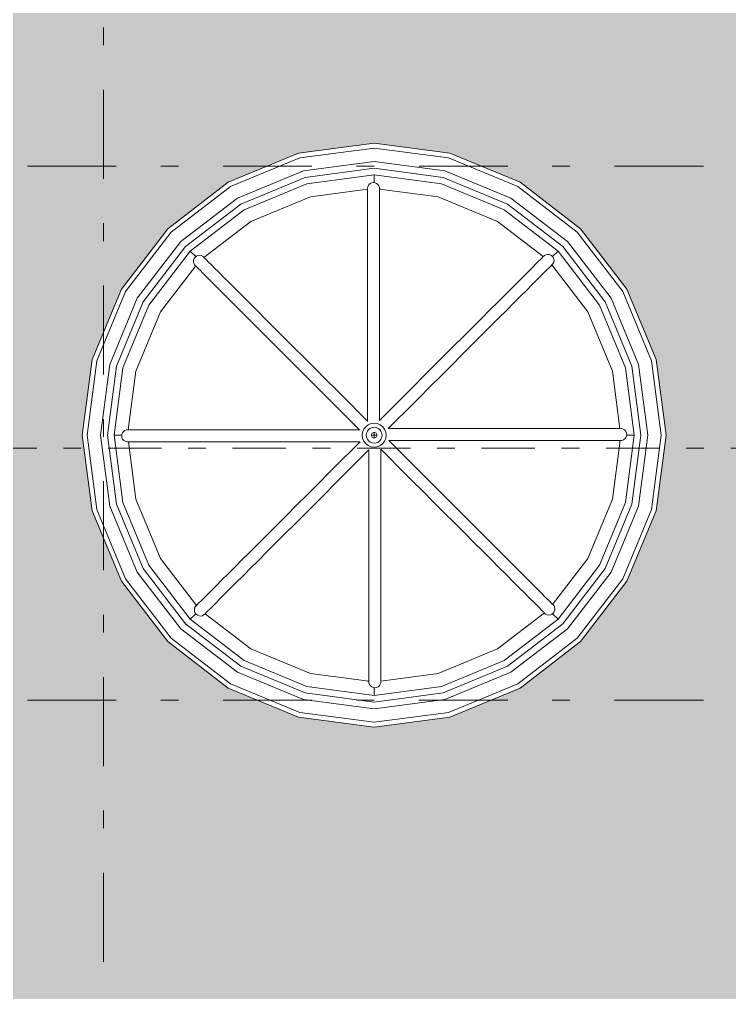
# Model space of a CAD drawing. Header units: millimetres. Extents: x -667 to -468, y -723 to -475.
# Drawn here: x -648.12 to -644.13, y -570.5 to -565.03 of the extents above; entities that cross this region are included whole.
import ezdxf

# ---------------------------------------------------------------- set-up
doc = ezdxf.new("R2010")
doc.units = ezdxf.units.MM
doc.linetypes.add('CENTER', pattern=[2, 1.25, -0.25, 0.25, -0.25])
doc.linetypes.add('DASHDOT', pattern=[1, 0.5, -0.25, 0, -0.25])
doc.layers.get('0').update_dxf_attribs({"lineweight": 9})
for name, color, linetype, lineweight in [('dinding', 36, 'Continuous', 9), ('GRID', 250, 'CENTER', 0), ('NOTASI', 250, 'Continuous', 5)]:
    doc.layers.add(name, color=color, linetype=linetype, lineweight=lineweight)

# ---------------------------------------------------------------- blocks, each defined once
blk = doc.blocks.new('VVC')
for p, q in [((-660.6042, -540.335), (-660.1795, -540.2791)), ((-660.5971, -540.3612), (-660.1795, -540.3063)), ((-660.1795, -540.2791), (-659.7549, -540.335)), ((-660.1795, -540.3063), (-659.7619, -540.3612)), ((-660.9999, -540.4989), (-660.6042, -540.335)), ((-660.9863, -540.5224), (-660.5971, -540.3612)), ((-659.7619, -540.3612), (-659.3728, -540.5224)), ((-659.7549, -540.335), (-659.3592, -540.4989)), ((-660.5775, -540.4343), (-660.1795, -540.3819)), ((-660.5677, -540.4712), (-660.1795, -540.4201)), ((-660.1795, -540.3819), (-659.7815, -540.4343)), ((-660.1795, -540.4201), (-659.7914, -540.4712)), ((-660.9484, -540.5879), (-660.5775, -540.4343)), ((-660.9294, -540.621), (-660.5677, -540.4712)), ((-660.558, -540.5074), (-660.1795, -540.4576)), ((-660.1795, -540.4576), (-659.8011, -540.5074)), ((-660.1795, -540.4576), (-660.1795, -540.5009)), ((-659.7914, -540.4712), (-659.4297, -540.621)), ((-659.7815, -540.4343), (-659.4106, -540.5879)), ((-661.3396, -540.7596), (-660.9999, -540.4989)), ((-661.3204, -540.7788), (-660.9863, -540.5224)), ((-660.9106, -540.6535), (-660.558, -540.5074)), ((-660.2167, -540.5381), (-660.5384, -540.5805)), ((-660.2167, -540.5381), (-660.2167, -540.5494)), ((-660.2166, -540.5287), (-660.2139, -540.5198)), ((-660.2166, -540.5332), (-660.2166, -540.5287)), ((-660.2139, -540.5198), (-660.2088, -540.5119)), ((-660.2088, -540.5119), (-660.2016, -540.5058)), ((-660.2016, -540.5058), (-660.1931, -540.5018)), ((-660.1931, -540.5018), (-660.1838, -540.5004)), ((-660.1838, -540.5004), (-660.1744, -540.5015)), ((-660.1744, -540.5015), (-660.1658, -540.5052)), ((-660.1658, -540.5052), (-660.1585, -540.5112)), ((-660.1585, -540.5112), (-660.1532, -540.5189)), ((-660.1532, -540.5189), (-660.1502, -540.5277)), ((-660.1502, -540.5277), (-660.1499, -540.5332)), ((-659.8207, -540.5805), (-660.1498, -540.5371)), ((-660.1498, -540.5371), (-660.1498, -540.5484)), ((-660.1498, -540.5371), (-660.1423, -540.5381)), ((-659.8011, -540.5074), (-659.4484, -540.6535)), ((-659.3728, -540.5224), (-659.0386, -540.7788)), ((-659.3592, -540.4989), (-659.0194, -540.7596)), ((-661.2669, -540.8323), (-660.9484, -540.5879)), ((-660.5384, -540.5805), (-660.8728, -540.719)), ((-660.2167, -540.583), (-660.2167, -540.5494)), ((-660.2167, -540.5831), (-660.2167, -540.583)), ((-660.2167, -540.5833), (-660.2167, -540.5831)), ((-660.2167, -540.6385), (-660.2167, -540.5833)), ((-660.1498, -540.5484), (-660.1498, -540.5485)), ((-660.1498, -540.5485), (-660.1498, -540.5821)), ((-660.1498, -540.5821), (-660.1498, -540.5823)), ((-660.1498, -540.5823), (-660.1498, -540.6376)), ((-659.4863, -540.719), (-659.8207, -540.5805)), ((-659.4106, -540.5879), (-659.0921, -540.8323)), ((-661.24, -540.8593), (-660.9294, -540.621)), ((-660.2167, -540.6388), (-660.2167, -540.6385)), ((-660.2167, -540.6392), (-660.2167, -540.6388)), ((-660.2167, -540.7152), (-660.2167, -540.6392)), ((-660.1498, -540.6376), (-660.1498, -540.6382)), ((-660.1498, -540.6382), (-660.1498, -540.7145)), ((-659.4297, -540.621), (-659.1191, -540.8593)), ((-661.2134, -540.8858), (-660.9106, -540.6535)), ((-659.4484, -540.6535), (-659.1456, -540.8858)), ((-660.8728, -540.719), (-661.1362, -540.921)), ((-660.2167, -540.7157), (-660.2167, -540.7152)), ((-660.2167, -540.7165), (-660.2167, -540.7157)), ((-660.2167, -540.8121), (-660.2167, -540.7165)), ((-660.1498, -540.7145), (-660.1498, -540.7155)), ((-660.1498, -540.7155), (-660.1498, -540.8115)), ((-659.2289, -540.9165), (-659.4863, -540.719)), ((-661.6004, -541.0994), (-661.3396, -540.7596)), ((-661.5768, -541.113), (-661.3204, -540.7788)), ((-660.2167, -540.8128), (-660.2167, -540.8121)), ((-660.2167, -540.814), (-660.2167, -540.8128)), ((-660.1498, -540.8115), (-660.1498, -540.813)), ((-660.1498, -540.813), (-660.1498, -540.9275)), ((-659.0386, -540.7788), (-658.7822, -541.113)), ((-659.0194, -540.7596), (-658.7587, -541.0994)), ((-661.5113, -541.1508), (-661.2669, -540.8323)), ((-661.4783, -541.1699), (-661.24, -540.8593)), ((-660.2167, -540.928), (-660.2167, -540.814)), ((-659.1191, -540.8593), (-658.8808, -541.1699)), ((-659.0921, -540.8323), (-658.8477, -541.1508)), ((-661.4458, -541.1886), (-661.2134, -540.8858)), ((-661.2134, -540.8858), (-661.1828, -540.9165)), ((-661.1917, -540.9267), (-661.1862, -540.9191)), ((-661.1862, -540.9191), (-661.1787, -540.9133)), ((-661.1787, -540.9133), (-661.17, -540.9098)), ((-661.17, -540.9098), (-661.1607, -540.9089)), ((-661.1607, -540.9089), (-661.1514, -540.9105)), ((-661.1514, -540.9105), (-661.1431, -540.9147)), ((-661.1362, -540.921), (-661.1431, -540.9147)), ((-661.1362, -540.921), (-661.1302, -540.9165)), ((-661.1362, -540.921), (-661.1282, -540.929)), ((-659.2289, -540.9165), (-659.2368, -540.9245)), ((-659.2289, -540.9165), (-659.2221, -540.9099)), ((-659.2221, -540.9099), (-659.2139, -540.9055)), ((-659.2139, -540.9055), (-659.2047, -540.9036)), ((-659.2047, -540.9036), (-659.1953, -540.9043)), ((-659.1953, -540.9043), (-659.1865, -540.9075)), ((-659.1865, -540.9075), (-659.1789, -540.9131)), ((-659.1789, -540.9131), (-659.1731, -540.9205)), ((-659.1456, -540.8858), (-659.1763, -540.9165)), ((-659.1731, -540.9205), (-659.1696, -540.9293)), ((-659.1456, -540.8858), (-658.9132, -541.1886)), ((-661.1828, -540.9691), (-661.3803, -541.2265)), ((-661.1957, -540.9449), (-661.195, -540.9355)), ((-661.1937, -540.9541), (-661.1957, -540.9449)), ((-661.195, -540.9355), (-661.1917, -540.9267)), ((-661.1893, -540.9623), (-661.1937, -540.9541)), ((-661.1862, -540.9656), (-661.1893, -540.9623)), ((-661.1828, -540.9691), (-661.1748, -540.977)), ((-661.151, -541.0008), (-661.1748, -540.9771)), ((-661.1282, -540.929), (-661.1281, -540.9291)), ((-661.1281, -540.9291), (-661.1044, -540.9528)), ((-661.1044, -540.9528), (-661.1042, -540.953)), ((-661.1042, -540.953), (-661.0651, -540.9921)), ((-660.2167, -540.9289), (-660.2167, -540.928)), ((-660.2167, -540.9304), (-660.2167, -540.9289)), ((-660.2167, -541.0613), (-660.2167, -540.9304)), ((-660.1498, -540.9275), (-660.1498, -540.9294)), ((-660.1498, -540.9294), (-660.1498, -541.0609)), ((-659.2998, -540.9875), (-659.2608, -540.9484)), ((-659.2608, -540.9484), (-659.2606, -540.9482)), ((-659.2606, -540.9482), (-659.2369, -540.9245)), ((-659.1889, -540.9711), (-659.2126, -540.9949)), ((-659.1888, -540.9711), (-659.1889, -540.9711)), ((-659.1808, -540.9631), (-659.1888, -540.9711)), ((-659.1808, -540.9631), (-659.1745, -540.9562)), ((-658.9788, -541.2265), (-659.1808, -540.9631)), ((-659.1808, -540.9631), (-659.1763, -540.9691)), ((-659.1703, -540.9478), (-659.1745, -540.9562)), ((-659.1687, -540.9386), (-659.1703, -540.9478)), ((-659.1696, -540.9293), (-659.1687, -540.9386)), ((-661.1508, -541.001), (-661.151, -541.0008)), ((-661.1118, -541.04), (-661.1508, -541.001)), ((-661.0651, -540.9921), (-661.0647, -540.9926)), ((-661.0647, -540.9926), (-661.0108, -541.0465)), ((-659.3541, -541.0417), (-659.3003, -540.988)), ((-659.3003, -540.988), (-659.2998, -540.9875)), ((-659.2128, -540.9951), (-659.2519, -541.0342)), ((-659.2126, -540.9949), (-659.2128, -540.9951)), ((-661.1113, -541.0406), (-661.1118, -541.04)), ((-661.0576, -541.0943), (-661.1113, -541.0406)), ((-661.0108, -541.0465), (-661.0101, -541.0472)), ((-661.0101, -541.0472), (-660.9422, -541.1151)), ((-660.2167, -541.0643), (-660.2167, -541.0613)), ((-660.2167, -541.2102), (-660.2167, -541.0643)), ((-660.1498, -541.0609), (-660.1499, -541.0633)), ((-660.1499, -541.0633), (-660.1499, -541.2099)), ((-659.4226, -541.1102), (-659.355, -541.0426)), ((-659.355, -541.0426), (-659.3541, -541.0417)), ((-659.2524, -541.0346), (-659.3062, -541.0885)), ((-659.2519, -541.0342), (-659.2524, -541.0346)), ((-661.7643, -541.4951), (-661.6004, -541.0994)), ((-661.738, -541.5021), (-661.5768, -541.113)), ((-661.0567, -541.0952), (-661.0576, -541.0943)), ((-660.989, -541.1628), (-661.0567, -541.0952)), ((-660.9422, -541.1151), (-660.9411, -541.1161)), ((-660.9411, -541.1161), (-660.8602, -541.1971)), ((-659.5045, -541.1922), (-659.4239, -541.1116)), ((-659.4239, -541.1116), (-659.4226, -541.1102)), ((-659.307, -541.0892), (-659.3749, -541.1571)), ((-659.3062, -541.0885), (-659.307, -541.0892)), ((-658.7822, -541.113), (-658.621, -541.5021)), ((-658.7587, -541.0994), (-658.5948, -541.4951)), ((-661.6649, -541.5217), (-661.5113, -541.1508)), ((-661.6281, -541.5316), (-661.4783, -541.1699)), ((-661.5919, -541.5413), (-661.4458, -541.1886)), ((-660.9877, -541.1641), (-660.989, -541.1628)), ((-660.9071, -541.2447), (-660.9877, -541.1641)), ((-659.5988, -541.2864), (-659.5063, -541.1939)), ((-659.5063, -541.1939), (-659.5045, -541.1922)), ((-659.3759, -541.1581), (-659.4569, -541.2391)), ((-659.3749, -541.1571), (-659.3759, -541.1581)), ((-658.9132, -541.1886), (-658.7672, -541.5413)), ((-658.8808, -541.1699), (-658.731, -541.5316)), ((-658.8477, -541.1508), (-658.6941, -541.5217)), ((-661.3803, -541.2265), (-661.5188, -541.5609)), ((-660.9053, -541.2465), (-660.9071, -541.2447)), ((-660.8128, -541.339), (-660.9053, -541.2465)), ((-660.8602, -541.1971), (-660.8588, -541.1985)), ((-660.8588, -541.1985), (-660.7658, -541.2914)), ((-660.2167, -541.2137), (-660.2167, -541.2102)), ((-660.2167, -541.8407), (-660.2167, -541.2137)), ((-660.1499, -541.2099), (-660.1499, -541.2128)), ((-660.1499, -541.2128), (-660.1499, -541.3726)), ((-659.4583, -541.2405), (-659.5512, -541.3334)), ((-659.4569, -541.2391), (-659.4583, -541.2405)), ((-658.8402, -541.5609), (-658.9788, -541.2265)), ((-660.7658, -541.2914), (-660.7641, -541.2932)), ((-660.7641, -541.2932), (-660.6605, -541.3969)), ((-659.7041, -541.3918), (-659.6009, -541.2886)), ((-659.6009, -541.2886), (-659.5988, -541.2864)), ((-660.8107, -541.3411), (-660.8128, -541.339)), ((-660.7075, -541.4443), (-660.8107, -541.3411)), ((-659.553, -541.3351), (-659.6566, -541.4388)), ((-659.5512, -541.3334), (-659.553, -541.3351)), ((-660.6605, -541.3969), (-660.6585, -541.3989)), ((-660.6585, -541.3989), (-660.5454, -541.5119)), ((-660.1499, -541.3726), (-660.1499, -541.3758)), ((-660.1499, -541.3758), (-660.1499, -541.5467)), ((-660.1499, -541.8376), (-659.7066, -541.3943)), ((-659.7066, -541.3943), (-659.7041, -541.3918)), ((-660.705, -541.4468), (-660.7075, -541.4443)), ((-660.2617, -541.8901), (-660.705, -541.4468)), ((-659.6586, -541.4408), (-659.7717, -541.5538)), ((-659.6566, -541.4388), (-659.6586, -541.4408)), ((-661.8202, -541.9197), (-661.7643, -541.4951)), ((-661.793, -541.9197), (-661.738, -541.5021)), ((-661.7173, -541.9197), (-661.6649, -541.5217)), ((-660.5454, -541.5119), (-660.5432, -541.5141)), ((-660.5432, -541.5141), (-660.4223, -541.635)), ((-658.6941, -541.5217), (-658.6417, -541.9197)), ((-658.621, -541.5021), (-658.5661, -541.9197)), ((-658.5948, -541.4951), (-658.5389, -541.9197)), ((-661.6792, -541.9197), (-661.6281, -541.5316)), ((-661.6417, -541.9197), (-661.5919, -541.5413)), ((-661.5188, -541.5609), (-661.5621, -541.89)), ((-660.1499, -541.5467), (-660.1499, -541.5502)), ((-660.1499, -541.5502), (-660.1499, -541.73)), ((-659.7739, -541.5561), (-659.8948, -541.677)), ((-659.7717, -541.5538), (-659.7739, -541.5561)), ((-658.7979, -541.8826), (-658.8402, -541.5609)), ((-658.7672, -541.5413), (-658.7173, -541.9197)), ((-658.731, -541.5316), (-658.6798, -541.9197)), ((-660.4223, -541.635), (-660.4199, -541.6375)), ((-660.4199, -541.6375), (-660.2928, -541.7646)), ((-659.8973, -541.6794), (-660.0244, -541.8065)), ((-659.8948, -541.677), (-659.8973, -541.6794)), ((-660.1499, -541.73), (-660.1499, -541.7336)), ((-660.1499, -541.8376), (-660.1499, -541.7336)), ((-660.2928, -541.7646), (-660.2902, -541.7672)), ((-660.2167, -541.8407), (-660.2902, -541.7672)), ((-660.1005, -541.8826), (-660.027, -541.8091)), ((-660.0244, -541.8065), (-660.027, -541.8091)), ((-661.5977, -541.9147), (-661.594, -541.906)), ((-661.594, -541.906), (-661.5881, -541.8987)), ((-661.5881, -541.8987), (-661.5804, -541.8934)), ((-661.5804, -541.8934), (-661.5715, -541.8904)), ((-661.5715, -541.8904), (-661.5661, -541.8902)), ((-661.5621, -541.89), (-661.5612, -541.8826)), ((-661.5621, -541.89), (-661.5508, -541.89)), ((-661.5508, -541.89), (-661.5508, -541.89)), ((-661.5508, -541.89), (-661.5172, -541.89)), ((-661.5172, -541.89), (-661.5169, -541.89)), ((-661.5169, -541.89), (-661.4616, -541.89)), ((-661.4616, -541.89), (-661.461, -541.89)), ((-661.461, -541.89), (-661.3848, -541.89)), ((-661.3848, -541.89), (-661.3838, -541.89)), ((-661.3838, -541.89), (-661.2878, -541.89)), ((-661.2878, -541.89), (-661.2863, -541.89)), ((-661.2863, -541.89), (-661.1718, -541.89)), ((-661.1718, -541.89), (-661.1698, -541.89)), ((-661.1698, -541.89), (-661.0384, -541.89)), ((-661.0384, -541.89), (-661.036, -541.8901)), ((-661.036, -541.8901), (-660.8893, -541.8901)), ((-660.8893, -541.8901), (-660.8865, -541.8901)), ((-660.8865, -541.8901), (-660.7266, -541.8901)), ((-660.7266, -541.8901), (-660.7235, -541.8901)), ((-660.7235, -541.8901), (-660.5525, -541.8901)), ((-660.5525, -541.8901), (-660.5491, -541.8901)), ((-660.5491, -541.8901), (-660.3693, -541.8901)), ((-660.3693, -541.8901), (-660.3656, -541.8901)), ((-660.2617, -541.8901), (-660.3656, -541.8901)), ((-660.247, -541.9197), (-660.2447, -541.9023)), ((-660.2447, -541.9023), (-660.243, -541.8982)), ((-660.243, -541.8982), (-660.2379, -541.886)), ((-660.2379, -541.886), (-660.2272, -541.8721)), ((-660.2272, -541.8721), (-660.2132, -541.8613)), ((-660.2223, -541.9083), (-660.2179, -541.8976)), ((-660.2179, -541.8976), (-660.2109, -541.8884)), ((-660.2132, -541.8613), (-660.2092, -541.8596)), ((-660.2109, -541.8884), (-660.2017, -541.8814)), ((-660.2092, -541.8596), (-660.197, -541.8546)), ((-660.2017, -541.8814), (-660.191, -541.8769)), ((-660.197, -541.8546), (-660.1795, -541.8523)), ((-660.191, -541.8769), (-660.1795, -541.8754)), ((-660.1904, -541.9089), (-660.1872, -541.9064)), ((-660.1872, -541.9064), (-660.1835, -541.9049)), ((-660.1835, -541.9049), (-660.1795, -541.9044)), ((-660.1795, -541.8523), (-660.1621, -541.8546)), ((-660.1795, -541.8754), (-660.1681, -541.8769)), ((-660.1795, -541.9044), (-660.1756, -541.9049)), ((-660.1795, -541.9351), (-660.1795, -541.9044)), ((-660.1756, -541.9049), (-660.1718, -541.9064)), ((-660.1718, -541.9064), (-660.1687, -541.9089)), ((-660.1681, -541.8769), (-660.1574, -541.8814)), ((-660.1621, -541.8546), (-660.158, -541.8563)), ((-660.158, -541.8563), (-660.1458, -541.8613)), ((-660.1574, -541.8814), (-660.1482, -541.8884)), ((-660.1482, -541.8884), (-660.1412, -541.8976)), ((-660.1458, -541.8613), (-660.1318, -541.8721)), ((-660.1412, -541.8976), (-660.1367, -541.9083)), ((-660.1318, -541.8721), (-660.1211, -541.886)), ((-660.1211, -541.886), (-660.1194, -541.8901)), ((-660.1194, -541.8901), (-660.1144, -541.9023)), ((-660.1144, -541.9023), (-660.1121, -541.9197)), ((-660.1005, -541.8826), (-659.4735, -541.8826)), ((-659.4735, -541.8826), (-659.47, -541.8826)), ((-659.47, -541.8826), (-659.3241, -541.8826)), ((-659.3241, -541.8826), (-659.3211, -541.8826)), ((-659.3211, -541.8826), (-659.1902, -541.8826)), ((-659.1902, -541.8826), (-659.1887, -541.8826)), ((-659.1887, -541.8826), (-659.1878, -541.8826)), ((-659.1878, -541.8826), (-659.0738, -541.8826)), ((-659.0738, -541.8826), (-659.0726, -541.8826)), ((-659.0726, -541.8826), (-659.0719, -541.8826)), ((-659.0719, -541.8826), (-658.9762, -541.8826)), ((-658.9762, -541.8826), (-658.9755, -541.8826)), ((-658.9755, -541.8826), (-658.975, -541.8826)), ((-658.975, -541.8826), (-658.899, -541.8826)), ((-658.899, -541.8826), (-658.8985, -541.8826)), ((-658.8985, -541.8826), (-658.8983, -541.8826)), ((-658.8983, -541.8826), (-658.8431, -541.8826)), ((-658.8431, -541.8826), (-658.8429, -541.8826)), ((-658.8429, -541.8826), (-658.8428, -541.8826)), ((-658.8428, -541.8826), (-658.8092, -541.8826)), ((-658.7979, -541.8826), (-658.8092, -541.8826)), ((-658.793, -541.8826), (-658.7885, -541.8827)), ((-658.7885, -541.8827), (-658.7796, -541.8854)), ((-658.7796, -541.8854), (-658.7717, -541.8905)), ((-658.7717, -541.8905), (-658.7656, -541.8976)), ((-658.7656, -541.8976), (-658.7616, -541.9062)), ((-658.7616, -541.9062), (-658.7602, -541.9155)), ((-661.7643, -542.3444), (-661.8202, -541.9197)), ((-661.738, -542.3373), (-661.793, -541.9197)), ((-661.6649, -542.3178), (-661.7173, -541.9197)), ((-661.6281, -542.3079), (-661.6792, -541.9197)), ((-661.5919, -542.2982), (-661.6417, -541.9197)), ((-661.6417, -541.9197), (-661.5984, -541.9197)), ((-661.5989, -541.924), (-661.5977, -541.9147)), ((-661.5974, -541.9333), (-661.5989, -541.924)), ((-661.5935, -541.9419), (-661.5974, -541.9333)), ((-661.5874, -541.949), (-661.5935, -541.9419)), ((-661.5795, -541.9541), (-661.5874, -541.949)), ((-661.5705, -541.9568), (-661.5795, -541.9541)), ((-661.5612, -541.9569), (-661.5705, -541.9568)), ((-661.5612, -541.9569), (-661.5188, -542.2786)), ((-661.5612, -541.9569), (-661.5499, -541.9569)), ((-661.5163, -541.9569), (-661.5498, -541.9569)), ((-661.5162, -541.9569), (-661.5163, -541.9569)), ((-661.516, -541.9569), (-661.5162, -541.9569)), ((-661.4608, -541.9569), (-661.516, -541.9569)), ((-661.4605, -541.9569), (-661.4608, -541.9569)), ((-661.46, -541.9569), (-661.4605, -541.9569)), ((-661.3841, -541.9569), (-661.46, -541.9569)), ((-661.3836, -541.9569), (-661.3841, -541.9569)), ((-661.3828, -541.9569), (-661.3836, -541.9569)), ((-661.2872, -541.9569), (-661.3828, -541.9569)), ((-661.2864, -541.9569), (-661.2872, -541.9569)), ((-661.2853, -541.9569), (-661.2864, -541.9569)), ((-661.1713, -541.9569), (-661.2853, -541.9569)), ((-661.1704, -541.9569), (-661.1713, -541.9569)), ((-661.1688, -541.9569), (-661.1704, -541.9569)), ((-661.038, -541.9569), (-661.1688, -541.9569)), ((-661.035, -541.9569), (-661.038, -541.9569)), ((-660.8891, -541.9569), (-661.035, -541.9569)), ((-660.8855, -541.9569), (-660.8891, -541.9569)), ((-660.2586, -541.9569), (-660.8855, -541.9569)), ((-660.2586, -541.9569), (-660.3321, -542.0304)), ((-660.2447, -541.9372), (-660.247, -541.9197)), ((-660.2447, -541.9372), (-660.2396, -541.9494)), ((-660.2379, -541.9535), (-660.2396, -541.9494)), ((-660.2272, -541.9674), (-660.2379, -541.9535)), ((-660.2238, -541.9197), (-660.2223, -541.9083)), ((-660.2223, -541.9312), (-660.2238, -541.9197)), ((-660.2179, -541.9419), (-660.2223, -541.9312)), ((-660.2109, -541.9511), (-660.2179, -541.9419)), ((-660.2017, -541.9581), (-660.2109, -541.9511)), ((-660.191, -541.9625), (-660.2017, -541.9581)), ((-660.1949, -541.9197), (-660.1944, -541.9158)), ((-660.1944, -541.9237), (-660.1949, -541.9197)), ((-660.1949, -541.9197), (-660.1642, -541.9197)), ((-660.1944, -541.9158), (-660.1928, -541.9121)), ((-660.1928, -541.9274), (-660.1944, -541.9237)), ((-660.1928, -541.9121), (-660.1904, -541.9089)), ((-660.1904, -541.9306), (-660.1928, -541.9274)), ((-660.1872, -541.933), (-660.1904, -541.9306)), ((-660.1835, -541.9346), (-660.1872, -541.933)), ((-660.1795, -541.9351), (-660.1835, -541.9346)), ((-660.1756, -541.9346), (-660.1795, -541.9351)), ((-660.1718, -541.933), (-660.1756, -541.9346)), ((-660.1687, -541.9306), (-660.1718, -541.933)), ((-660.1687, -541.9089), (-660.1662, -541.9121)), ((-660.1662, -541.9274), (-660.1687, -541.9306)), ((-660.1574, -541.9581), (-660.1681, -541.9625)), ((-660.1662, -541.9121), (-660.1647, -541.9158)), ((-660.1647, -541.9237), (-660.1662, -541.9274)), ((-660.1647, -541.9158), (-660.1642, -541.9197)), ((-660.1642, -541.9197), (-660.1647, -541.9237)), ((-660.1482, -541.9511), (-660.1574, -541.9581)), ((-660.1412, -541.9419), (-660.1482, -541.9511)), ((-660.1367, -541.9312), (-660.1412, -541.9419)), ((-660.1367, -541.9083), (-660.1352, -541.9197)), ((-660.1352, -541.9197), (-660.1367, -541.9312)), ((-660.1211, -541.9535), (-660.1318, -541.9674)), ((-660.1161, -541.9413), (-660.1211, -541.9535)), ((-660.1144, -541.9372), (-660.1161, -541.9413)), ((-660.1121, -541.9197), (-660.1144, -541.9372)), ((-660.0974, -541.9494), (-659.9934, -541.9493)), ((-660.0974, -541.9494), (-659.654, -542.3927)), ((-659.9898, -541.9494), (-659.9934, -541.9493)), ((-659.81, -541.9494), (-659.9898, -541.9494)), ((-659.8065, -541.9494), (-659.81, -541.9494)), ((-659.6356, -541.9494), (-659.8065, -541.9494)), ((-659.6324, -541.9494), (-659.6356, -541.9494)), ((-659.4725, -541.9494), (-659.6324, -541.9494)), ((-659.4697, -541.9494), (-659.4725, -541.9494)), ((-659.3231, -541.9494), (-659.4697, -541.9494)), ((-659.3207, -541.9494), (-659.3231, -541.9494)), ((-659.1892, -541.9494), (-659.3207, -541.9494)), ((-659.1873, -541.9494), (-659.1892, -541.9494)), ((-659.0728, -541.9494), (-659.1873, -541.9494)), ((-659.0713, -541.9494), (-659.0728, -541.9494)), ((-658.9753, -541.9494), (-659.0713, -541.9494)), ((-658.9742, -541.9495), (-658.9753, -541.9494)), ((-658.898, -541.9495), (-658.9742, -541.9495)), ((-658.8974, -541.9495), (-658.898, -541.9495)), ((-658.8421, -541.9495), (-658.8974, -541.9495)), ((-658.8419, -541.9495), (-658.8421, -541.9495)), ((-658.8082, -541.9495), (-658.8419, -541.9495)), ((-658.8402, -542.2786), (-658.7969, -541.9495)), ((-658.8082, -541.9495), (-658.8082, -541.9495)), ((-658.7969, -541.9495), (-658.8082, -541.9495)), ((-658.7969, -541.9495), (-658.7979, -541.9569)), ((-658.7969, -541.9495), (-658.7875, -541.9491)), ((-658.7787, -541.9461), (-658.7875, -541.9491)), ((-658.771, -541.9408), (-658.7787, -541.9461)), ((-658.765, -541.9335), (-658.771, -541.9408)), ((-658.7173, -541.9197), (-658.7672, -542.2982)), ((-658.7613, -541.9248), (-658.765, -541.9335)), ((-658.7602, -541.9155), (-658.7613, -541.9248)), ((-658.7173, -541.9197), (-658.7607, -541.9197)), ((-658.6798, -541.9197), (-658.731, -542.3079)), ((-658.6417, -541.9197), (-658.6941, -542.3178)), ((-658.5661, -541.9197), (-658.621, -542.3373)), ((-658.5389, -541.9197), (-658.5948, -542.3444)), ((-660.2092, -542.0019), (-660.6525, -542.4452)), ((-660.2132, -541.9781), (-660.2272, -541.9674)), ((-660.2011, -541.9832), (-660.2132, -541.9781)), ((-660.2091, -542.1058), (-660.2092, -542.0019)), ((-660.197, -541.9849), (-660.2011, -541.9832)), ((-660.1795, -541.9872), (-660.197, -541.9849)), ((-660.1795, -541.964), (-660.191, -541.9625)), ((-660.1681, -541.9625), (-660.1795, -541.964)), ((-660.1621, -541.9849), (-660.1795, -541.9872)), ((-660.1499, -541.9798), (-660.1621, -541.9849)), ((-660.1458, -541.9781), (-660.1499, -541.9798)), ((-660.1318, -541.9674), (-660.1458, -541.9781)), ((-660.1424, -541.9988), (-660.0689, -542.0723)), ((-660.1424, -541.9988), (-660.1424, -542.6257)), ((-660.4618, -542.1601), (-660.3347, -542.033)), ((-660.3347, -542.033), (-660.3321, -542.0304)), ((-660.2091, -542.1058), (-660.2092, -542.1095)), ((-660.2092, -542.1095), (-660.2092, -542.2893)), ((-660.0663, -542.0749), (-660.0689, -542.0723)), ((-659.9392, -542.202), (-660.0663, -542.0749)), ((-660.5851, -542.2834), (-660.4642, -542.1625)), ((-660.4642, -542.1625), (-660.4618, -542.1601)), ((-659.9367, -542.2044), (-659.9392, -542.202)), ((-659.8159, -542.3253), (-659.9367, -542.2044)), ((-661.5188, -542.2786), (-661.3803, -542.613)), ((-660.7004, -542.3987), (-660.5874, -542.2856)), ((-660.5874, -542.2856), (-660.5851, -542.2834)), ((-660.2092, -542.2893), (-660.2092, -542.2927)), ((-658.9788, -542.613), (-658.8402, -542.2786)), ((-661.5768, -542.7265), (-661.738, -542.3373)), ((-661.5113, -542.6886), (-661.6649, -542.3178)), ((-661.4783, -542.6696), (-661.6281, -542.3079)), ((-661.4458, -542.6508), (-661.5919, -542.2982)), ((-660.2092, -542.2927), (-660.2092, -542.4637)), ((-659.8136, -542.3276), (-659.8159, -542.3253)), ((-659.7006, -542.4406), (-659.8136, -542.3276)), ((-658.7672, -542.2982), (-658.9132, -542.6508)), ((-658.731, -542.3079), (-658.8808, -542.6696)), ((-658.6941, -542.3178), (-658.8477, -542.6886)), ((-658.621, -542.3373), (-658.7822, -542.7265)), ((-661.6004, -542.7401), (-661.7643, -542.3444)), ((-660.7024, -542.4007), (-660.7004, -542.3987)), ((-659.654, -542.3927), (-659.6515, -542.3952)), ((-659.6515, -542.3952), (-659.5484, -542.4984)), ((-658.5948, -542.3444), (-658.7587, -542.7401)), ((-660.8061, -542.5043), (-660.7024, -542.4007)), ((-660.655, -542.4477), (-660.7581, -542.5509)), ((-660.6525, -542.4452), (-660.655, -542.4477)), ((-659.6986, -542.4426), (-659.7006, -542.4406)), ((-659.5949, -542.5463), (-659.6986, -542.4426)), ((-660.9008, -542.599), (-660.8078, -542.506)), ((-660.8078, -542.506), (-660.8061, -542.5043)), ((-660.2092, -542.4637), (-660.2092, -542.4669)), ((-660.2092, -542.4669), (-660.2092, -542.6267)), ((-659.5484, -542.4984), (-659.5462, -542.5005)), ((-659.5462, -542.5005), (-659.4537, -542.593)), ((-660.7603, -542.553), (-660.8528, -542.6456)), ((-660.7581, -542.5509), (-660.7603, -542.553)), ((-659.5932, -542.548), (-659.5949, -542.5463)), ((-659.5003, -542.641), (-659.5932, -542.548)), ((-661.3803, -542.613), (-661.1782, -542.8764)), ((-660.9831, -542.6813), (-660.9022, -542.6004)), ((-660.9022, -542.6004), (-660.9008, -542.599)), ((-659.4537, -542.593), (-659.452, -542.5947)), ((-659.452, -542.5947), (-659.3714, -542.6754)), ((-659.1763, -542.8704), (-658.9788, -542.613)), ((-661.24, -542.9802), (-661.4783, -542.6696)), ((-661.2134, -542.9536), (-661.4458, -542.6508)), ((-660.8545, -542.6473), (-660.9351, -542.7279)), ((-660.8528, -542.6456), (-660.8545, -542.6473)), ((-660.2092, -542.6267), (-660.2092, -542.6295)), ((-660.2092, -542.6295), (-660.2092, -542.7762)), ((-660.1424, -542.6293), (-660.1424, -542.6257)), ((-660.1424, -542.7752), (-660.1424, -542.6293)), ((-659.4989, -542.6424), (-659.5003, -542.641)), ((-659.4179, -542.7233), (-659.4989, -542.6424)), ((-658.9132, -542.6508), (-659.1456, -542.9536)), ((-658.8808, -542.6696), (-659.1191, -542.9802)), ((-661.3204, -543.0606), (-661.5768, -542.7265)), ((-661.2669, -543.0071), (-661.5113, -542.6886)), ((-661.0521, -542.7503), (-660.9842, -542.6824)), ((-660.9842, -542.6824), (-660.9831, -542.6813)), ((-659.4169, -542.7244), (-659.4179, -542.7233)), ((-659.349, -542.7923), (-659.4169, -542.7244)), ((-659.3714, -542.6754), (-659.37, -542.6767)), ((-659.37, -542.6767), (-659.3024, -542.7443)), ((-658.8477, -542.6886), (-659.0921, -543.0071)), ((-658.7822, -542.7265), (-659.0386, -543.0606)), ((-661.3396, -543.0798), (-661.6004, -542.7401)), ((-661.1067, -542.8049), (-661.0528, -542.751)), ((-661.0528, -542.751), (-661.0521, -542.7503)), ((-660.9365, -542.7292), (-661.0041, -542.7969)), ((-660.9351, -542.7279), (-660.9365, -542.7292)), ((-660.2092, -542.7762), (-660.2092, -542.7786)), ((-660.2092, -542.7786), (-660.2092, -542.91)), ((-660.1424, -542.7782), (-660.1424, -542.7752)), ((-660.1424, -542.909), (-660.1424, -542.7782)), ((-659.3024, -542.7443), (-659.3015, -542.7452)), ((-659.3015, -542.7452), (-659.2478, -542.7989)), ((-658.7587, -542.7401), (-659.0194, -543.0798)), ((-661.1462, -542.8444), (-661.1071, -542.8053)), ((-661.1071, -542.8053), (-661.1067, -542.8049)), ((-661.005, -542.7978), (-661.0587, -542.8515)), ((-661.0041, -542.7969), (-661.005, -542.7978)), ((-659.3483, -542.793), (-659.349, -542.7923)), ((-659.2944, -542.8469), (-659.3483, -542.793)), ((-659.2478, -542.7989), (-659.2473, -542.7994)), ((-659.2473, -542.7994), (-659.2082, -542.8385)), ((-661.1887, -542.8916), (-661.1846, -542.8833)), ((-661.1782, -542.8764), (-661.1846, -542.8833)), ((-661.1782, -542.8764), (-661.1828, -542.8704)), ((-661.1782, -542.8764), (-661.1702, -542.8684)), ((-661.1702, -542.8683), (-661.1464, -542.8446)), ((-661.1702, -542.8684), (-661.1702, -542.8683)), ((-661.1464, -542.8446), (-661.1462, -542.8444)), ((-661.0592, -542.852), (-661.0982, -542.891)), ((-661.0587, -542.8515), (-661.0592, -542.852)), ((-659.294, -542.8473), (-659.2944, -542.8469)), ((-659.2549, -542.8865), (-659.294, -542.8473)), ((-659.2547, -542.8866), (-659.2549, -542.8865)), ((-659.2309, -542.9104), (-659.2547, -542.8866)), ((-659.2082, -542.8385), (-659.208, -542.8387)), ((-659.208, -542.8387), (-659.1843, -542.8624)), ((-659.1763, -542.8704), (-659.1843, -542.8624)), ((-659.1729, -542.8739), (-659.1697, -542.8771)), ((-659.1697, -542.8771), (-659.1653, -542.8854)), ((-659.1653, -542.8854), (-659.1634, -542.8946)), ((-661.2134, -542.9536), (-661.1828, -542.923)), ((-661.1904, -542.9009), (-661.1887, -542.8916)), ((-661.1894, -542.9102), (-661.1904, -542.9009)), ((-661.1859, -542.919), (-661.1894, -542.9102)), ((-661.1801, -542.9264), (-661.1859, -542.919)), ((-661.1725, -542.932), (-661.1801, -542.9264)), ((-661.1637, -542.9352), (-661.1725, -542.932)), ((-661.1543, -542.9359), (-661.1637, -542.9352)), ((-661.1452, -542.934), (-661.1543, -542.9359)), ((-661.1369, -542.9295), (-661.1452, -542.934)), ((-661.1302, -542.923), (-661.1369, -542.9295)), ((-661.1302, -542.923), (-661.1222, -542.915)), ((-661.1302, -542.923), (-660.8728, -543.1205)), ((-661.0985, -542.8912), (-661.1222, -542.915)), ((-661.0982, -542.891), (-661.0985, -542.8912)), ((-660.2092, -542.91), (-660.2092, -542.912)), ((-660.2092, -542.912), (-660.2092, -543.0265)), ((-660.1423, -542.9106), (-660.1424, -542.909)), ((-660.1424, -542.9115), (-660.1423, -542.9106)), ((-660.1424, -543.0255), (-660.1424, -542.9115)), ((-659.4863, -543.1205), (-659.2229, -542.9184)), ((-659.2309, -542.9104), (-659.2309, -542.9104)), ((-659.2229, -542.9184), (-659.2309, -542.9104)), ((-659.2229, -542.9184), (-659.2289, -542.923)), ((-659.216, -542.9248), (-659.22, -542.9211)), ((-659.2076, -542.9289), (-659.216, -542.9248)), ((-659.1984, -542.9306), (-659.2076, -542.9289)), ((-659.189, -542.9296), (-659.1984, -542.9306)), ((-659.1803, -542.9261), (-659.189, -542.9296)), ((-659.1729, -542.9204), (-659.1803, -542.9261)), ((-659.1456, -542.9536), (-659.1763, -542.923)), ((-659.1673, -542.9128), (-659.1729, -542.9204)), ((-659.1641, -542.9039), (-659.1673, -542.9128)), ((-659.1634, -542.8946), (-659.1641, -542.9039)), ((-660.9294, -543.2185), (-661.24, -542.9802)), ((-660.9106, -543.186), (-661.2134, -542.9536)), ((-659.1456, -542.9536), (-659.4484, -543.186)), ((-659.1191, -542.9802), (-659.4297, -543.2185)), ((-660.9484, -543.2515), (-661.2669, -543.0071)), ((-660.2092, -543.0265), (-660.2092, -543.028)), ((-660.2092, -543.028), (-660.2092, -543.124)), ((-660.1423, -543.0267), (-660.1424, -543.0255)), ((-660.1424, -543.0274), (-660.1423, -543.0267)), ((-660.1424, -543.123), (-660.1424, -543.0274)), ((-659.0921, -543.0071), (-659.4106, -543.2515)), ((-660.9999, -543.3406), (-661.3396, -543.0798)), ((-660.9863, -543.317), (-661.3204, -543.0606)), ((-659.0386, -543.0606), (-659.3728, -543.317)), ((-659.0194, -543.0798), (-659.3592, -543.3406)), ((-660.8728, -543.1205), (-660.5384, -543.259)), ((-660.2092, -543.124), (-660.2093, -543.125)), ((-660.2093, -543.125), (-660.2093, -543.2012)), ((-660.1423, -543.1238), (-660.1424, -543.123)), ((-660.1424, -543.1243), (-660.1423, -543.1238)), ((-660.1424, -543.2003), (-660.1424, -543.1243)), ((-659.8207, -543.259), (-659.4863, -543.1205)), ((-660.5677, -543.3683), (-660.9294, -543.2185)), ((-660.558, -543.3321), (-660.9106, -543.186)), ((-660.2093, -543.2012), (-660.2093, -543.2018)), ((-660.2093, -543.2018), (-660.2093, -543.2572)), ((-660.1423, -543.2007), (-660.1424, -543.2003)), ((-660.1424, -543.201), (-660.1423, -543.2007)), ((-660.1424, -543.2562), (-660.1424, -543.201)), ((-659.4484, -543.186), (-659.8011, -543.3321)), ((-659.4297, -543.2185), (-659.7914, -543.3683)), ((-660.5775, -543.4052), (-660.9484, -543.2515)), ((-660.5384, -543.259), (-660.2093, -543.3023)), ((-660.2093, -543.2572), (-660.2093, -543.2574)), ((-660.2093, -543.2574), (-660.2093, -543.291)), ((-660.1423, -543.2564), (-660.1424, -543.2562)), ((-660.1423, -543.2565), (-660.1423, -543.2564)), ((-660.1423, -543.29), (-660.1423, -543.2565)), ((-660.1423, -543.3014), (-659.8207, -543.259)), ((-659.4106, -543.2515), (-659.7815, -543.4052)), ((-660.5971, -543.4782), (-660.9863, -543.317)), ((-660.2093, -543.3023), (-660.2167, -543.3014)), ((-660.2093, -543.3023), (-660.2093, -543.2911)), ((-660.2093, -543.3023), (-660.2089, -543.3117)), ((-660.2059, -543.3206), (-660.2089, -543.3117)), ((-660.2006, -543.3283), (-660.2059, -543.3206)), ((-660.1933, -543.3342), (-660.2006, -543.3283)), ((-660.1503, -543.3276), (-660.1574, -543.3337)), ((-660.1452, -543.3197), (-660.1503, -543.3276)), ((-660.1425, -543.3108), (-660.1452, -543.3197)), ((-660.1424, -543.3063), (-660.1425, -543.3108)), ((-660.1423, -543.2901), (-660.1423, -543.29)), ((-660.1423, -543.3014), (-660.1423, -543.2901)), ((-659.3728, -543.317), (-659.7619, -543.4782)), ((-660.6042, -543.5045), (-660.9999, -543.3406)), ((-660.1795, -543.4194), (-660.5677, -543.3683)), ((-660.1795, -543.3819), (-660.558, -543.3321)), ((-660.1846, -543.3379), (-660.1933, -543.3342)), ((-660.1753, -543.3391), (-660.1846, -543.3379)), ((-659.8011, -543.3321), (-660.1795, -543.3819)), ((-660.1795, -543.3819), (-660.1795, -543.3386)), ((-659.7914, -543.3683), (-660.1795, -543.4194)), ((-660.1659, -543.3377), (-660.1753, -543.3391)), ((-660.1574, -543.3337), (-660.1659, -543.3377)), ((-659.3592, -543.3406), (-659.7549, -543.5045)), ((-660.1795, -543.4576), (-660.5775, -543.4052)), ((-659.7815, -543.4052), (-660.1795, -543.4576)), ((-660.1795, -543.5332), (-660.5971, -543.4782)), ((-659.7619, -543.4782), (-660.1795, -543.5332)), ((-660.1795, -543.5604), (-660.6042, -543.5045)), ((-659.7549, -543.5045), (-660.1795, -543.5604))]:
    blk.add_line(p, q)

msp = doc.modelspace()

# ---------------------------------------------------------------- hatches: boundary and pattern name
at = {"layer": 'NOTASI'}
h = msp.add_hatch(dxfattribs=at)
h.set_pattern_fill('AR-CONC', color=256, scale=0.005, style=0)
h.set_pattern_definition([(50, (0, 0), (0.91092334, -0.0796954), [0.09525, -1.04775]), (355, (0, 0), (-0.1762141, 0.9552832), [0.0762, -0.8382]), (100.451, (0.0759, -0.0066), (0.7347125, 0.8755834), [0.08095, -0.89045]), (46.1842, (0, 0.254), (1.3553952, -0.2102116), [0.142875, -1.571625]), (96.6356, (0.113, 0.2365), (1.1870212, 1.2371278), [0.121425, -1.335675]), (351.184, (0, 0.254), (1.187023, 1.2371256), [0.1143, -1.2573]), (21, (0.127, 0.1905), (0.7580744, -0.5113276), [0.09525, -1.04775]), (326, (0.127, 0.1905), (0.3090101, 0.9209398), [0.0762, -0.8382]), (71.4514, (0.1902, 0.1479), (1.06708245, 0.4096143), [0.08095, -0.89045]), (37.5, (0, 0), (0.01544302, 0.4227752), [0, -0.82804, 0, -0.8509, 0, -0.841375]), (7.5, (0, 0), (0.33409831, 0.50090287), [0, -0.48514, 0, -0.80899, 0, -0.320675]), (327.5, (-0.2832, 0), (0.67795298, -0.02864372), [0, -0.3175, 0, -0.9906, 0, -1.31445]), (317.5, (-0.4102, 0), (0.7406459, 0.12713246), [0, -0.41275, 0, -0.65786, 0, -0.93345])])
h.paths.add_polyline_path([(-641.7506, -559.4532), (-647.4483, -559.4532, -0.414214), (-646.8483, -560.0532, -1), (-648.0483, -560.0532), (-648.0483, -561.5532, -1), (-646.8483, -561.5532, -1), (-648.0483, -561.5532), (-648.0483, -562.4532), (-650.0011, -562.4532), (-650.0011, -567.4389), (-647.7585, -567.4389), (-647.7682, -567.3651), (-647.7123, -566.9405), (-647.5484, -566.5448), (-647.2877, -566.205), (-646.9479, -565.9443), (-646.5522, -565.7804), (-646.1276, -565.7245), (-645.703, -565.7804), (-645.3073, -565.9443), (-644.9675, -566.205), (-644.7067, -566.5448), (-644.5428, -566.9405), (-644.4869, -567.3651), (-644.4967, -567.4389), (-641.7876, -567.4389)], flags=17)
h.paths.add_polyline_path([(-643.2483, -569.2532), (-641.796, -569.2532), (-641.7876, -567.4389), (-644.4967, -567.4389), (-644.5428, -567.7897), (-644.7067, -568.1854), (-644.9675, -568.5252), (-645.3073, -568.786), (-645.703, -568.9499), (-646.1276, -569.0058), (-646.5522, -568.9499), (-646.9479, -568.786), (-647.2877, -568.5252), (-647.5484, -568.1854), (-647.7123, -567.7897), (-647.7585, -567.4389), (-650.0011, -567.4389), (-650.0011, -568.718), (-649.8321, -568.7402), (-649.3045, -568.9588), (-648.8515, -569.3064), (-648.5038, -569.7594), (-648.2853, -570.287), (-648.2108, -570.8532), (-648.2853, -571.4194), (-648.5038, -571.947), (-648.8515, -572.4), (-649.3045, -572.7477), (-649.8321, -572.9662), (-650.0011, -572.9884), (-650.0011, -573.2532), (-648.0483, -573.2532), (-648.0483, -575.2532), (-643.2483, -575.2532)], flags=17)
h.paths.add_polyline_path([(-652.2927, -569.7594), (-651.9451, -569.3064), (-651.4921, -568.9588), (-650.9645, -568.7402), (-650.3983, -568.6657), (-650.0011, -568.718), (-650.0011, -567.4389), (-658.5483, -567.4389), (-658.5483, -573.2532), (-650.0011, -573.2532), (-650.0011, -572.9884), (-650.3983, -573.0407), (-650.9645, -572.9662), (-651.4921, -572.7477), (-651.9451, -572.4), (-652.2927, -571.947), (-652.5113, -571.4194), (-652.5858, -570.8532), (-652.5113, -570.287)], flags=17)
h.paths.add_polyline_path([(-650.0011, -562.4532), (-652.7483, -562.4532), (-652.7483, -561.7032), (-658.5483, -561.7032), (-658.5483, -567.4389), (-650.0011, -567.4389)], flags=17)
h.paths.add_polyline_path([(-652.2483, -561.2032), (-659.0483, -561.2032), (-659.0483, -567.4389), (-658.5483, -567.4389), (-658.5483, -561.7032), (-652.7483, -561.7032), (-652.7483, -562.4532), (-650.0011, -562.4532), (-650.0011, -561.9532), (-652.2483, -561.9532)])
h.paths.add_polyline_path([(-658.5483, -567.4389), (-659.0483, -567.4389), (-659.0483, -573.7532), (-650.0011, -573.7532), (-650.0011, -573.2532), (-658.5483, -573.2532)])
h.paths.add_polyline_path([(-642.7483, -569.7532), (-641.2983, -569.7532), (-641.2876, -567.4389), (-641.7876, -567.4389), (-641.796, -569.2532), (-643.2483, -569.2532), (-643.2483, -575.2532), (-648.0483, -575.2532), (-648.0483, -573.2532), (-650.0011, -573.2532), (-650.0011, -573.7532), (-648.5483, -573.7532), (-648.5483, -575.7532), (-642.7483, -575.7532)])
h.paths.add_polyline_path([(-641.2483, -558.9532), (-641.9983, -558.9532), (-641.9983, -558.9782), (-642.2983, -558.9782), (-647.4983, -558.9574), (-647.4983, -558.9782), (-647.7983, -558.9782), (-648.5483, -558.9532), (-648.5483, -561.9532), (-650.0011, -561.9532), (-650.0011, -562.4532), (-648.0483, -562.4532), (-648.0483, -559.4532), (-641.7506, -559.4532), (-641.7876, -567.4389), (-641.2876, -567.4389)])

# ---------------------------------------------------------------- linework, layer by layer
at = {"color": 1, "linetype": 'DASHDOT', "lineweight": 20, "ltscale": 0.6}
msp.add_line((-660.2238, -567.4389), (-640.2676, -567.4389), dxfattribs=at)
at = {"layer": 'GRID', "linetype": 'DASHDOT', "lineweight": 0}
for p, q in [((-647.6483, -556.6243), (-647.6483, -580.1977)), ((-662.3772, -565.8532), (-637.6281, -565.8532)), ((-662.3772, -568.8532), (-637.6281, -568.8532))]:
    msp.add_line(p, q, dxfattribs=at)

# ---------------------------------------------------------------- block references
at = {"layer": 'dinding'}
msp.add_blockref('VVC', (14.0519, -25.4454), dxfattribs=at)

doc.saveas('drawing.dxf')
